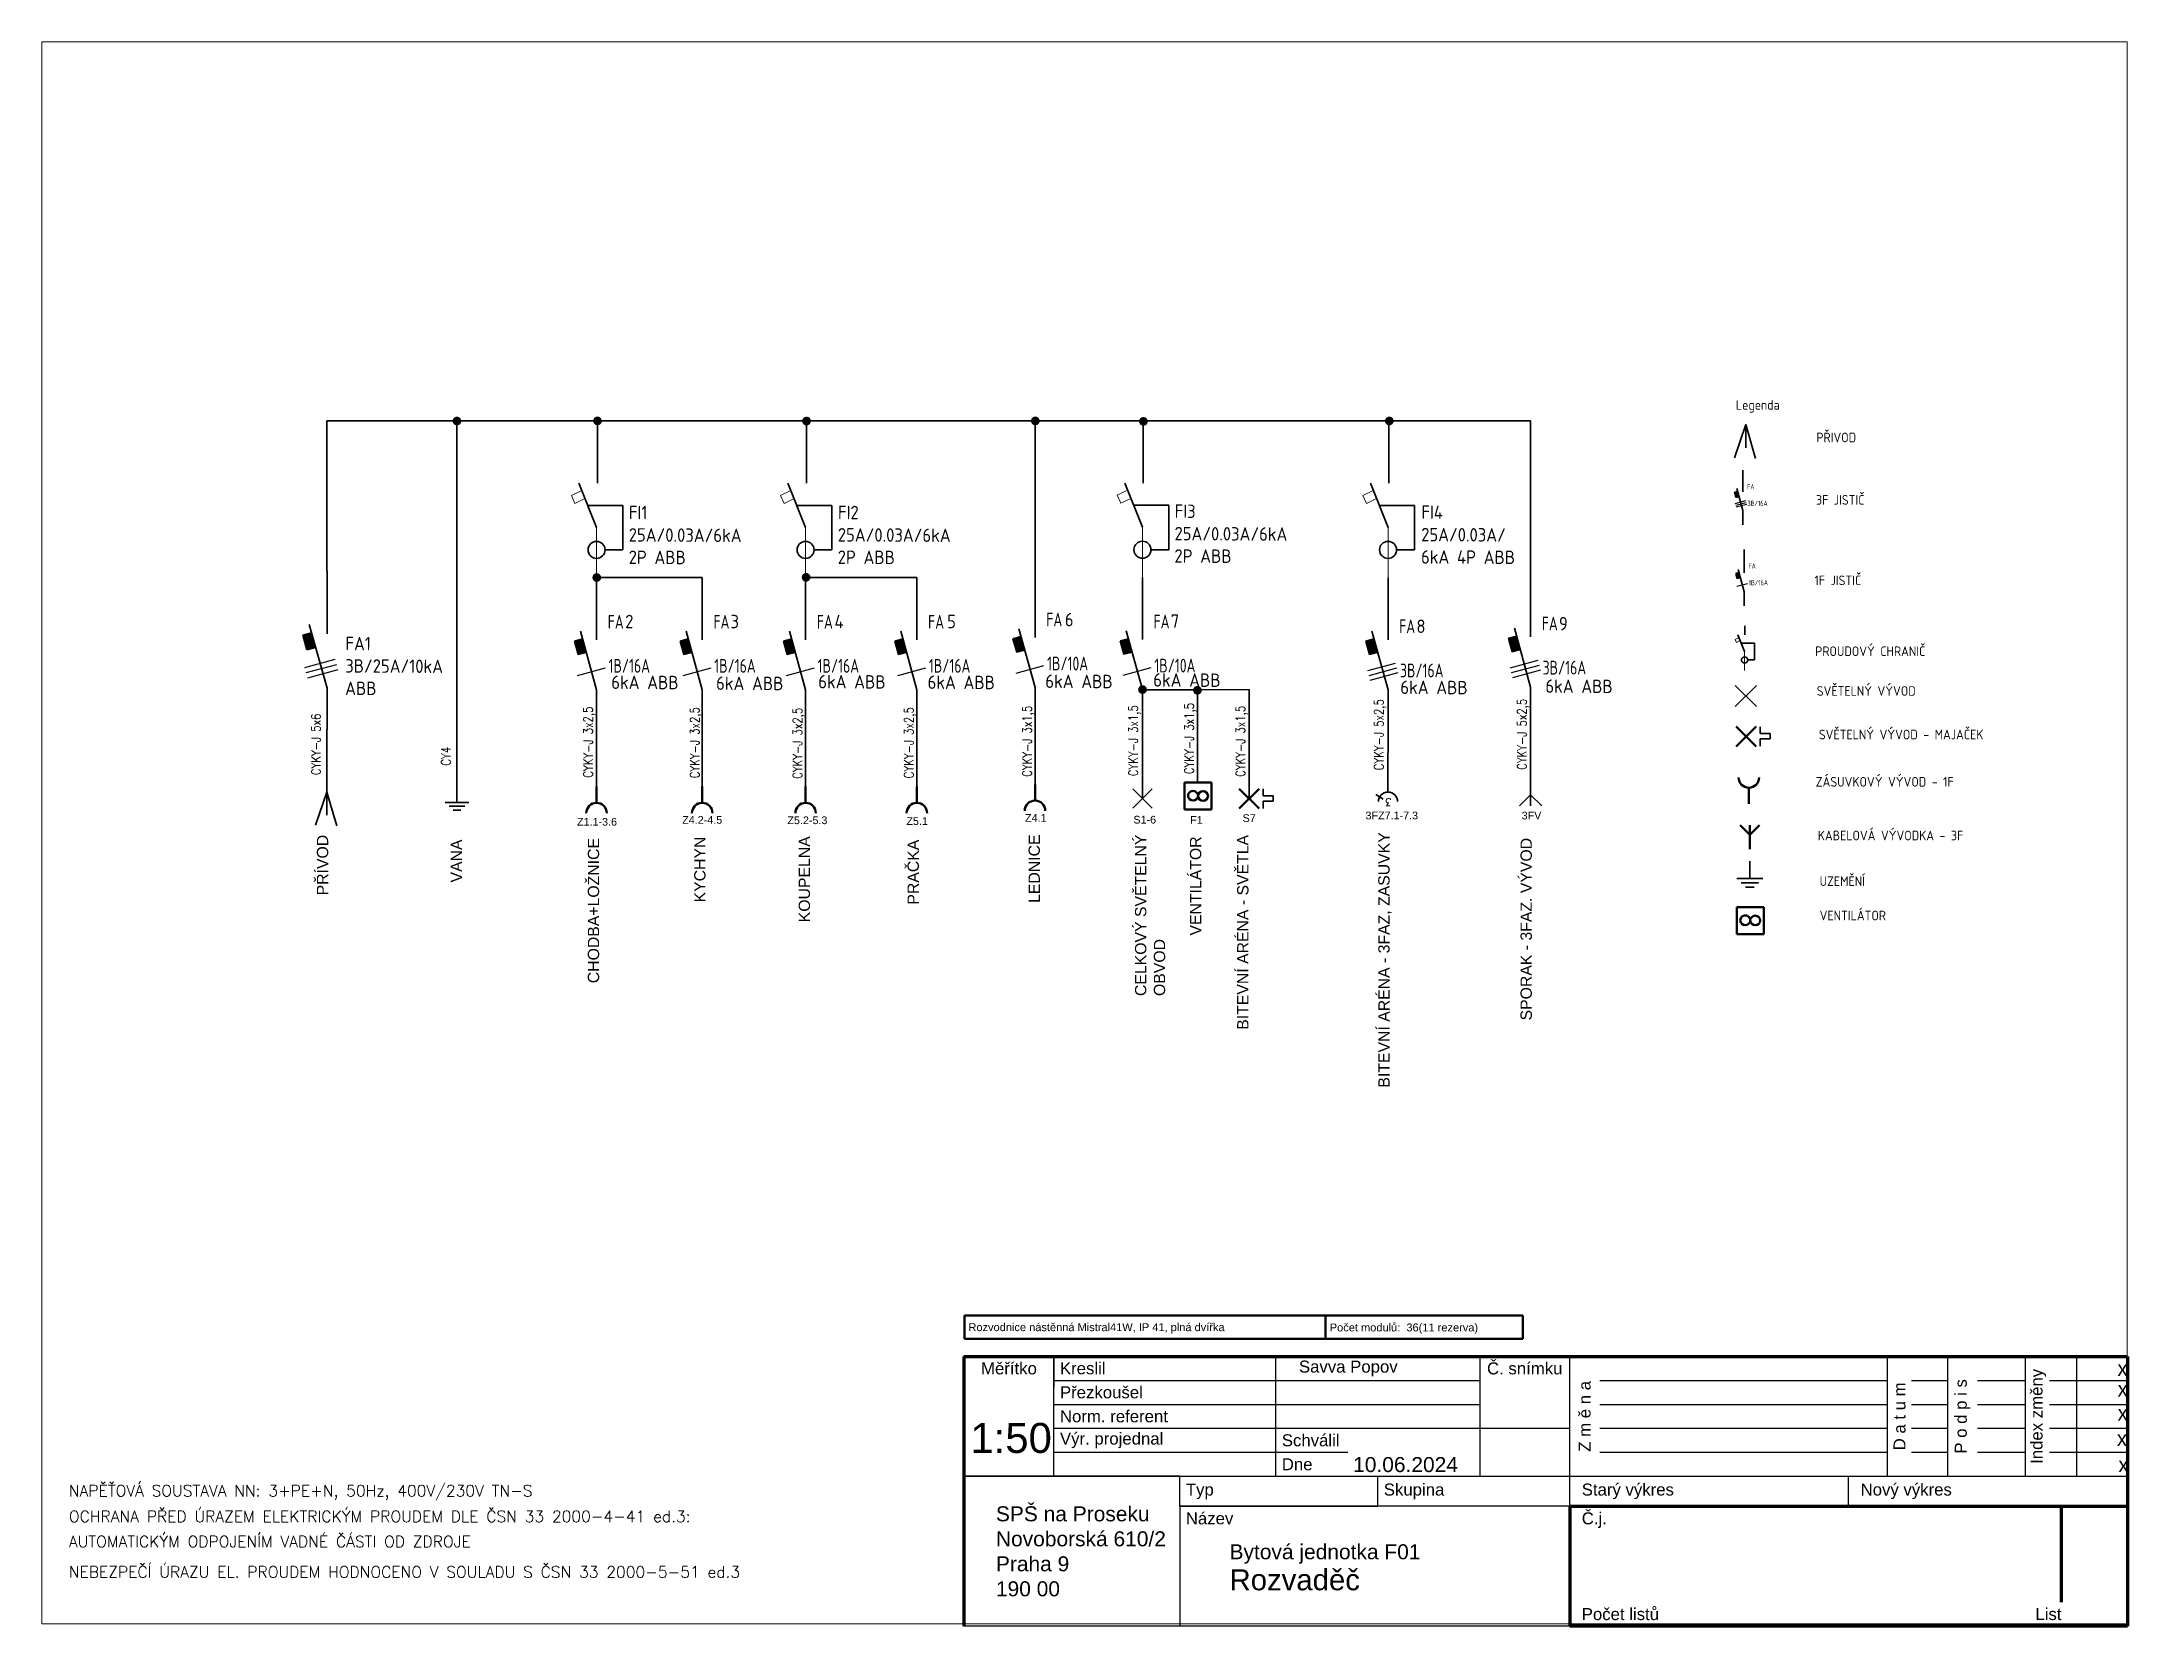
# Paper-space layout 'Rozvržení1' of a CAD drawing. Header units: millimetres. Extents: x 14 to 243, y 11 to 184.
# The model-space entities are those that its viewports show. They can reach past a viewport. Long polylines and large blocks are cut down to what shows.
import ezdxf

# ---------------------------------------------------------------- set-up
doc = ezdxf.new("R2010")
doc.units = ezdxf.units.MM
doc.linetypes.add('ACAD_ISO02W100', pattern=[15, 12, -3])
doc.linetypes.add('ACAD_ISO10W100', pattern=[18.5, 12, -3, 0.5, -3])
for name, color, linetype in [('2', 7, 'Continuous'), ('ESI_rozvadec_poc.fazi', 4, 'Continuous'), ('ESI_rozvadecR_poc.fazi', 4, 'Continuous'), ('ESI_rozvadecR_text', 4, 'Continuous')]:
    doc.layers.add(name, color=color, linetype=linetype)
for name, color, linetype, lineweight in [('_OP opláštění 1', 255, 'Continuous', 5), ('_PO popis 1', 255, 'Continuous', 5), ('ELEKTRO', 7, 'Continuous', 50), ('elektro tenká', 150, 'Continuous', 35), ('ESI_měřeno', 40, 'Continuous', 35), ('ESI_OP', 50, 'ACAD_ISO02W100', 35), ('ESI_rozpiska', 7, 'Continuous', 20), ('ESI_rozpiska_popis', 7, 'Continuous', 20), ('ESI_rozvadec_line', 1, 'Continuous', 35), ('ESI_rozvadecR_line', 1, 'Continuous', 35), ('ESI_svítidla', 50, 'Continuous', 35), ('ESI_uzem', 50, 'Continuous', 35), ('ESI_vývody', 42, 'Continuous', 35), ('ESI_zásuvky', 92, 'Continuous', 35)]:
    doc.layers.add(name, color=color, linetype=linetype, lineweight=lineweight)
doc.styles.add('Kóta 50', font='isocp2.shx', dxfattribs={"height": 100})
doc.styles.add('RaCaTEXT', font='isocp2.shx')
doc.styles.add('Romans', font='simplex.shx')
doc.styles.get("Standard").update_dxf_attribs({"font": 'arial.ttf'})

# ---------------------------------------------------------------- blocks, each defined once
blk = doc.blocks.new('FA 1F jistic')
at = {"layer": 'ESI_rozvadecR_line'}
for p, q in [((6305, 2755), (6305, 2342)), ((6104, 2178), (6177, 2198)), ((6138, 2056), (6104, 2178)), ((6177, 2198), (6211, 2076)), ((6211, 2076), (6138, 2056)), ((6305, 1735), (6305, 1391))]:
    blk.add_line(p, q, dxfattribs=at)
at = {"layer": 'ESI_rozvadecR_line', "linetype": 'Continuous'}
for p, q in [((6305, 2190), (6305, 2342)), ((6305, 1735), (6158, 2269))]:
    blk.add_line(p, q, dxfattribs=at)
at = {"layer": 'ESI_rozvadecR_line'}
for points in [[(6138, 2056), (6211, 2076), (6104, 2178), (6177, 2198)], [(6211, 2076), (6211, 2076), (6177, 2198)]]:
    blk.add_trace(points, dxfattribs=at)
at = {"layer": 'ESI_rozvadecR_poc.fazi'}
blk.add_line((6132, 1866), (6386, 1935), dxfattribs=at)
at = {"layer": 'ESI_rozvadecR_text', "style": 'RaCaTEXT', "width": 0.8}
blk.add_text('FA', height=125, dxfattribs=at).set_placement((6407, 2291))
blk = doc.blocks.new('FA 1F jistič')
at = {"layer": 'ESI_rozvadecR_line', "linetype": 'ACAD_ISO10W100'}
blk.add_blockref('FA 1F jistic', (-6305, -1391), dxfattribs=at)
at = {"layer": 'ESI_rozvadecR_text', "style": 'RaCaTEXT', "width": 0.8}
for tag, p in [('1', (308, 901)), ('6A', (109, 500))]:
    blk.add_attdef(tag, p, '', height=125, dxfattribs=at)
blk = doc.blocks.new('uzem')
at = {"layer": 'ESI_uzem'}
for p, q in [((65215, 10215), (65080, 10215)), ((65215, 10395), (65215, 10215)), ((65215, 10215), (65350, 10215)), ((65125, 10170), (65215, 10170)), ((65170, 10125), (65260, 10125)), ((65215, 10170), (65305, 10170))]:
    blk.add_line(p, q, dxfattribs=at)
blk = doc.blocks.new('*U21')
at = {"layer": 'elektro tenká', "true_color": 0xed1f24}
h = blk.add_hatch(color=240, dxfattribs=at)
h.dxf.hatch_style = 1
h.paths.add_polyline_path([(2, 0, 1), (-2, 0, 1)])
blk = doc.blocks.new('*U22')
at = {"layer": 'elektro tenká', "true_color": 0xed1f24}
h = blk.add_hatch(color=240, dxfattribs=at)
h.dxf.hatch_style = 1
h.paths.add_polyline_path([(2, 0, 1), (-2, 0, 1)])
blk = doc.blocks.new('sv')
at = {"layer": 'ESI_svítidla'}
for p, q in [((-110, -110), (110, 110)), ((110, -110), (-110, 110))]:
    blk.add_line(p, q, dxfattribs=at)
blk = doc.blocks.new('3zas')
at = {"layer": 'ESI_zásuvky'}
for p, q in [((52315, 22091), (52165, 22091)), ((52390, 22043), (52340, 21968))]:
    blk.add_line(p, q, dxfattribs=at)
blk.add_arc((52415, 22093), 100, 90, 270, dxfattribs=at)
at = {"layer": 'ESI_zásuvky', "style": 'Romans'}
blk.add_text('3', height=75, rotation=270, dxfattribs=at).set_placement((52382, 22130))
blk = doc.blocks.new('FA 3F jistic')
at = {"layer": 'ESI_rozvadec_line'}
for p, q in [((98851, -21054), (98851, -21425)), ((98649, -21589), (98722, -21569)), ((98683, -21711), (98649, -21589)), ((98722, -21569), (98756, -21691)), ((98756, -21691), (98683, -21711)), ((98851, -22032), (98851, -22376))]:
    blk.add_line(p, q, dxfattribs=at)
at = {"layer": 'ESI_rozvadec_line', "linetype": 'Continuous'}
for p, q in [((98851, -21577), (98851, -21425)), ((98851, -22032), (98703, -21498))]:
    blk.add_line(p, q, dxfattribs=at)
at = {"layer": 'ESI_rozvadec_line'}
for points in [[(98683, -21711), (98756, -21691), (98649, -21589), (98722, -21569)], [(98756, -21691), (98756, -21691), (98722, -21569)]]:
    blk.add_trace(points, dxfattribs=at)
at = {"layer": 'ESI_rozvadec_poc.fazi'}
for p, q in [((98666, -21857), (98920, -21788)), ((98678, -21901), (98932, -21832)), ((98690, -21944), (98943, -21875))]:
    blk.add_line(p, q, dxfattribs=at)
blk = doc.blocks.new('FA 3F jistič')
at = {"layer": 'ESI_měřeno'}
blk.add_blockref('FA 3F jistic', (-35729, 10418), dxfattribs=at)
at = {"layer": 'ESI_rozvadecR_text', "style": 'RaCaTEXT', "width": 0.8}
blk.add_text('FA', height=125, dxfattribs=at).set_placement((63223, -11099))
blk = doc.blocks.new('FA 3f jis')
at = {"layer": 'ESI_OP'}
blk.add_blockref('FA 3F jistič', (-63122, 11958), dxfattribs=at)
at = {"layer": 'ESI_rozvadecR_text', "style": 'RaCaTEXT', "width": 0.8}
for tag, p in [('5', (308, 864)), ('16A', (109, 458))]:
    blk.add_attdef(tag, p, '', height=125, dxfattribs=at)
blk = doc.blocks.new('3vyv')
at = {"layer": 'ESI_vývody'}
for p, q in [((0, 0), (250, 0)), ((150, 0), (250, 100)), ((250, 100), (150, 0)), ((150, 0), (250, -100))]:
    blk.add_line(p, q, dxfattribs=at)
blk = doc.blocks.new('*U42')
at = {"layer": 'elektro tenká', "true_color": 0xed1f24}
h = blk.add_hatch(color=240, dxfattribs=at)
h.dxf.hatch_style = 1
h.paths.add_polyline_path([(2, 0, 1), (-2, 0, 1)])
blk = doc.blocks.new('*U43')
at = {"layer": 'elektro tenká', "true_color": 0xed1f24}
h = blk.add_hatch(color=240, dxfattribs=at)
h.dxf.hatch_style = 1
h.paths.add_polyline_path([(2, 0, 1), (-2, 0, 1)])
blk = doc.blocks.new('*U44')
at = {"layer": 'elektro tenká', "true_color": 0xed1f24}
h = blk.add_hatch(color=240, dxfattribs=at)
h.dxf.hatch_style = 1
h.paths.add_polyline_path([(2, 0, 1), (-2, 0, 1)])
blk = doc.blocks.new('*U45')
at = {"layer": 'elektro tenká', "true_color": 0xed1f24}
h = blk.add_hatch(color=240, dxfattribs=at)
h.dxf.hatch_style = 1
h.paths.add_polyline_path([(2, 0, 1), (-2, 0, 1)])
blk = doc.blocks.new('*U46')
at = {"layer": 'elektro tenká', "true_color": 0xed1f24}
h = blk.add_hatch(color=240, dxfattribs=at)
h.dxf.hatch_style = 1
h.paths.add_polyline_path([(2, 0, 1), (-2, 0, 1)])
blk = doc.blocks.new('*U47')
at = {"layer": 'elektro tenká', "true_color": 0xed1f24}
h = blk.add_hatch(color=240, dxfattribs=at)
h.dxf.hatch_style = 1
h.paths.add_polyline_path([(2, 0, 1), (-2, 0, 1)])
blk = doc.blocks.new('*U48')
at = {"layer": 'elektro tenká', "true_color": 0xed1f24}
h = blk.add_hatch(color=240, dxfattribs=at)
h.dxf.hatch_style = 1
h.paths.add_polyline_path([(2, 0, 1), (-2, 0, 1)])
blk = doc.blocks.new('*U49')
at = {"layer": 'elektro tenká', "true_color": 0xed1f24}
h = blk.add_hatch(color=240, dxfattribs=at)
h.dxf.hatch_style = 1
h.paths.add_polyline_path([(2, 0, 1), (-2, 0, 1)])

msp = doc.modelspace()

# ---------------------------------------------------------------- linework, layer by layer
at = {"layer": 'ELEKTRO', "color": 2, "ltscale": 2}
for p, q in [((574986, 161265), (576594, 162873)), ((574986, 162873), (576594, 161265)), ((530420, 158342), (530420, 156167)), ((532596, 158342), (530420, 158342)), ((532596, 156167), (532596, 158342)), ((534830, 156241), (536438, 157849)), ((534830, 157849), (536438, 156241)), ((530420, 156167), (532596, 156167)), ((575042, 148280), (575042, 146104)), ((577218, 148280), (575042, 148280)), ((577218, 146104), (577218, 148280)), ((575042, 146104), (577218, 146104))]:
    msp.add_line(p, q, dxfattribs=at)
at = {"layer": 'ELEKTRO', "color": 4, "ltscale": 2}
for p, q in [((482904, 156708), (482904, 158014)), ((491445, 156708), (491445, 158014)), ((499799, 156708), (499799, 158014)), ((508788, 156708), (508788, 158014)), ((518338, 156894), (518338, 158199)), ((576015, 157929), (576015, 156623))]:
    msp.add_line(p, q, dxfattribs=at)
at = {"layer": 'ELEKTRO', "color": 18, "ltscale": 2, "true_color": 0x000000}
for p, q in [((576089, 154134), (575312, 154911)), ((576089, 154911), (576089, 154134)), ((576089, 154134), (576866, 154911)), ((576089, 152969), (576089, 154134))]:
    msp.add_line(p, q, dxfattribs=at)
at = {"layer": 'ELEKTRO', "color": 4, "ltscale": 2}
for centre, start, end in [((576015, 158758), 180, 0), ((518338, 156064), 0, 180), ((482904, 155879), 0, 180), ((491445, 155879), 0, 180), ((499799, 155879), 0, 180), ((508788, 155879), 0, 180)]:
    msp.add_arc(centre, 829, start, end, dxfattribs=at)
at = {"layer": 'ELEKTRO', "color": 2, "ltscale": 2}
for centre, radius, start, end in [((531103, 157270), 405, 357.85321, 182.14679), ((531103, 157297), 407, 186.01242, 353.98758), ((531913, 157252), 405, 0.30878, 179.69122), ((531913, 157280), 406, 183.65836, 356.34164), ((575725, 147207), 405, 357.85321, 182.14679), ((575725, 147234), 407, 186.01242, 353.98758), ((576535, 147189), 405, 0.30878, 179.69122), ((576535, 147218), 406, 183.65836, 356.34164)]:
    msp.add_arc(centre, radius, start, end, dxfattribs=at)
at = {"layer": 'ESI_rozvadec_line'}
for p, q in [((461125, 187573), (546933, 187573)), ((461125, 187573), (461126, 175420)), ((471629, 187573), (471629, 158011)), ((482976, 184448), (482976, 187573)), ((527088, 184468), (527088, 187565)), ((546933, 184448), (546933, 187573)), ((482976, 182528), (482976, 184448)), ((499870, 182533), (499870, 184452)), ((527088, 182548), (527088, 184468)), ((546933, 182528), (546933, 184448)), ((491446, 174908), (482905, 174908)), ((508789, 174908), (499800, 174908)), ((546862, 174532), (546862, 174881)), ((575699, 170278), (575699, 171000)), ((527009, 165850), (531455, 165850)), ((531455, 165850), (531455, 158361)), ((461126, 162632), (461125, 157581)), ((482905, 162775), (482905, 158011)), ((491446, 162775), (491446, 158011)), ((499800, 162775), (499800, 158011)), ((508789, 162775), (508789, 158011)), ((518339, 162960), (518339, 158196)), ((527009, 162793), (527013, 157061)), ((535646, 162793), (535651, 157061)), ((546862, 162775), (546842, 158746)), ((558386, 163005), (558386, 159681)), ((558386, 159681), (558386, 158696))]:
    msp.add_line(p, q, dxfattribs=at)
at = {"layer": 'ESI_rozvadec_line', "lineweight": 35}
for p, q in [((482904, 178954), (481475, 182528)), ((499798, 178959), (498369, 182533)), ((527017, 178974), (525587, 182548)), ((546862, 178954), (545432, 182528)), ((575672, 168934), (575135, 170278))]:
    msp.add_line(p, q, dxfattribs=at)
at = {"layer": 'ESI_rozvadec_line', "lineweight": 9}
for p, q in [((481707, 181947), (480875, 181545)), ((481164, 180900), (480875, 181545)), ((481164, 180900), (481970, 181289)), ((498601, 181951), (497769, 181549)), ((498059, 180905), (497769, 181549)), ((498059, 180905), (498864, 181294)), ((525820, 181967), (524987, 181564)), ((525277, 180920), (524987, 181564)), ((525277, 180920), (526083, 181309)), ((545665, 181947), (544832, 181545)), ((545122, 180900), (544832, 181545)), ((545122, 180900), (545928, 181289)), ((575222, 170059), (574909, 169908)), ((575018, 169665), (574909, 169908)), ((575018, 169665), (575321, 169812))]:
    msp.add_line(p, q, dxfattribs=at)
at = {"layer": 'ESI_rozvadec_line', "lineweight": 5}
for p, q in [((482189, 180741), (485031, 180741)), ((485031, 177141), (485031, 180741)), ((499084, 180746), (501925, 180746)), ((501925, 177146), (501925, 180746)), ((526302, 180761), (529143, 180761)), ((529143, 177161), (529143, 180761)), ((546147, 180741), (548989, 180741)), ((548989, 177141), (548989, 180741)), ((482904, 178954), (482904, 174881)), ((499798, 178959), (499798, 174885)), ((527017, 178974), (527017, 174900)), ((546862, 178954), (546862, 174881)), ((483982, 177141), (485031, 177141)), ((500876, 177146), (501925, 177146)), ((528095, 177161), (529143, 177161)), ((547940, 177141), (548989, 177141)), ((575403, 169606), (576472, 169606)), ((575672, 168934), (575672, 167402)), ((576472, 168252), (576472, 169606)), ((576077, 168252), (576472, 168252))]:
    msp.add_line(p, q, dxfattribs=at)
at = {"layer": 'ESI_rozvadec_line', "ltscale": 2}
for p, q in [((485031, 180741), (482189, 180741)), ((485031, 177141), (485031, 180741)), ((501925, 180746), (499084, 180746)), ((501925, 177146), (501925, 180746)), ((529143, 180761), (526302, 180761)), ((529143, 177161), (529143, 180761)), ((548989, 180741), (546147, 180741)), ((548989, 177141), (548989, 180741)), ((483591, 177141), (485031, 177141)), ((500485, 177146), (501925, 177146)), ((527704, 177161), (529143, 177161)), ((547549, 177141), (548989, 177141)), ((576472, 169606), (575403, 169606)), ((576472, 168252), (576472, 169606)), ((575930, 168252), (576472, 168252))]:
    msp.add_line(p, q, dxfattribs=at)
for centre, radius in [((482904, 177141), 687), ((499798, 177146), 687), ((527017, 177161), 687), ((546862, 177141), 687), ((575672, 168252), 258)]:
    msp.add_circle(centre, radius, dxfattribs=at)
at = {"layer": 'ESI_rozvadecR_line'}
for p, q in [((499870, 184452), (499870, 187573)), ((518339, 175093), (518339, 187573)), ((546933, 187573), (558386, 187573)), ((558386, 187573), (558386, 174763)), ((531455, 165850), (535644, 165866)), ((535644, 165866), (535646, 162793))]:
    msp.add_line(p, q, dxfattribs=at)
at = {"layer": 'ESI_svítidla', "ltscale": 2}
for p, q in [((576926, 162306), (576926, 162852)), ((577732, 162306), (576926, 162306)), ((577732, 161871), (576926, 161871)), ((576926, 161871), (576926, 161279)), ((536769, 157282), (536769, 157828)), ((537575, 157282), (536769, 157282)), ((537575, 156847), (536769, 156847)), ((536769, 156847), (536769, 156255))]:
    msp.add_line(p, q, dxfattribs=at)
at = {"layer": 'ESI_svítidla', "color": 2, "ltscale": 2}
for p, q in [((577732, 161871), (577732, 162306)), ((537575, 156847), (537575, 157282))]:
    msp.add_line(p, q, dxfattribs=at)
at = {"layer": 'ESI_vývody'}
for p, q in [((575774, 187267), (574849, 184576)), ((575774, 187267), (575774, 185404)), ((575774, 187267), (576558, 184521)), ((461125, 157581), (460200, 154891)), ((461125, 157581), (461125, 155718)), ((461125, 157581), (461909, 154835))]:
    msp.add_line(p, q, dxfattribs=at)

# ---------------------------------------------------------------- block references
at = {"layer": '_OP opláštění 1', "ltscale": 2, "xscale": 7.770713653917253, "yscale": 7.770713653917253, "zscale": 7.770713653917253}
msp.add_blockref('sv', (575772, 165344), dxfattribs=at)
at = {"layer": 'ESI_rozvadecR_line'}
ref = msp.add_blockref('FA 3f jis', (575534, 179168), dxfattribs=dict(at, xscale=3.34418356990626, yscale=3.34418356990626, zscale=3.34418356990626))
ref.add_attrib('16A', '3B/16A', (575899, 180699), dxfattribs={"layer": 'ESI_rozvadecR_text', "height": 418, "style": 'RaCaTEXT', "width": 0.8})
ref = msp.add_blockref('FA 1F jistič', (575634, 172613), dxfattribs=dict(at, xscale=3.34418356990626, yscale=3.34418356990626, zscale=3.34418356990626))
ref.add_attrib('6A', '1B/16A', (575999, 174286), dxfattribs={"layer": 'ESI_rozvadecR_text', "height": 418, "style": 'RaCaTEXT', "width": 0.8})
for name, p, xscale, yscale, zscale in [('FA 3F jistic', (-494961, 379054), 9.67202804062243, 9.67202804062243, 9.67202804062243), ('sv', (527013, 157061), 7.085690232635688, 7.085690232635688, 7.085690232635688)]:
    msp.add_blockref(name, p, dxfattribs=dict(at, xscale=xscale, yscale=yscale, zscale=zscale))
ref = msp.add_blockref('FA 1F jistič', (482905, 162775), dxfattribs=dict(at, xscale=8.892891677719964, yscale=8.892891677719964, zscale=8.892891677719964))
ref.add_attrib('6A', '1B/16A', (483875, 167222), dxfattribs={"layer": 'ESI_rozvadecR_text', "height": 1111.6, "style": 'RaCaTEXT', "width": 0.8})
ref = msp.add_blockref('FA 1F jistič', (491446, 162775), dxfattribs=dict(at, xscale=8.892891677719964, yscale=8.892891677719964, zscale=8.892891677719964))
ref.add_attrib('6A', '1B/16A', (492417, 167222), dxfattribs={"layer": 'ESI_rozvadecR_text', "height": 1111.6, "style": 'RaCaTEXT', "width": 0.8})
ref = msp.add_blockref('FA 1F jistič', (499800, 162775), dxfattribs=dict(at, xscale=8.892891677719964, yscale=8.892891677719964, zscale=8.892891677719964))
ref.add_attrib('6A', '1B/16A', (500770, 167222), dxfattribs={"layer": 'ESI_rozvadecR_text', "height": 1111.6, "style": 'RaCaTEXT', "width": 0.8})
ref = msp.add_blockref('FA 1F jistič', (508789, 162775), dxfattribs=dict(at, xscale=8.892891677719964, yscale=8.892891677719964, zscale=8.892891677719964))
ref.add_attrib('6A', '1B/16A', (509760, 167222), dxfattribs={"layer": 'ESI_rozvadecR_text', "height": 1111.6, "style": 'RaCaTEXT', "width": 0.8})
ref = msp.add_blockref('FA 1F jistič', (518339, 162960), dxfattribs=dict(at, xscale=8.892891677719964, yscale=8.892891677719964, zscale=8.892891677719964))
ref.add_attrib('6A', '1B/10A', (519309, 167407), dxfattribs={"layer": 'ESI_rozvadecR_text', "height": 1111.6, "style": 'RaCaTEXT', "width": 0.8})
ref = msp.add_blockref('FA 1F jistič', (527009, 162793), dxfattribs=dict(at, xscale=8.892891677719964, yscale=8.892891677719964, zscale=8.892891677719964))
ref.add_attrib('6A', '1B/10A', (527980, 167240), dxfattribs={"layer": 'ESI_rozvadecR_text', "height": 1111.6, "style": 'RaCaTEXT', "width": 0.8})
ref = msp.add_blockref('FA 3f jis', (546862, 162775), dxfattribs=dict(at, xscale=8.892891677719964, yscale=8.892891677719964, zscale=8.892891677719964))
ref.add_attrib('16A', '3B/16A', (547833, 166846), dxfattribs={"layer": 'ESI_rozvadecR_text', "height": 1111.6, "style": 'RaCaTEXT', "width": 0.8})
ref = msp.add_blockref('FA 3f jis', (558386, 163005), dxfattribs=dict(at, xscale=8.892891677719964, yscale=8.892891677719964, zscale=8.892891677719964))
ref.add_attrib('16A', '3B/16A', (559356, 167076), dxfattribs={"layer": 'ESI_rozvadecR_text', "height": 1111.6, "style": 'RaCaTEXT', "width": 0.8})
at = {"layer": 'ESI_rozvadecR_line', "xscale": 8.892891677719964, "yscale": 8.892891677719964, "zscale": 8.892891677719964, "rotation": 270}
msp.add_blockref('3vyv', (558386, 158696), dxfattribs=at)
at = {"layer": 'ESI_rozvadecR_text', "xscale": 177.8578335543993, "yscale": 177.8578335543993, "zscale": 177.8578335543993}
for name, p in [('*U21', (471630, 187557)), ('*U22', (482980, 187567)), ('*U48', (499878, 187555)), ('*U46', (518361, 187567)), ('*U44', (527094, 187530)), ('*U47', (546965, 187565)), ('*U42', (482923, 174909)), ('*U49', (499837, 174929)), ('*U43', (527023, 165856)), ('*U45', (531461, 165798))]:
    msp.add_blockref(name, p, dxfattribs=at)
at = {"layer": 'ESI_svítidla', "ltscale": 2, "xscale": 7.770713653917253, "yscale": 7.770713653917253, "zscale": 7.770713653917253, "rotation": 270}
msp.add_blockref('3zas', (375181, 564104), dxfattribs=at)
at = {"layer": 'ESI_uzem', "ltscale": 2}
for p, xscale, yscale, zscale in [((9536, 84363), 7.085690232635688, 7.085690232635688, 7.085690232635688), ((69330, 71212), 7.770713653917253, 7.770713653917253, 7.770713653917253)]:
    msp.add_blockref('uzem', p, dxfattribs=dict(at, xscale=xscale, yscale=yscale, zscale=zscale))

# ---------------------------------------------------------------- texts
at = {"layer": '_PO popis 1', "ltscale": 2, "attachment_point": 1, "style": 'Kóta 50'}
for s, width, insert, char_height in [('Legenda', 18156.59, (574968, 189246), 777.1), ('P{\\Fisocp2|c238;ŘIVOD}', 18156.59, (581475, 186618), 777.07), ('3F JISTI{\\Fisocp2|c238;Č}', 18156.59, (581444, 181573), 777.07), ('1F JISTI{\\Fisocp2|c238;Č}', 18156.59, (581325, 175073), 777.07), ('{\\Fisocp2|c238;PROUDOVÝ CHRANIČ}', 18156.59, (581380, 169345), 777.07), ('SVĚTELN{\\Fisocp2|c238;Ý VÝVOD}', 18156.59, (581506, 166134), 777.07), (' SVĚTELN{\\Fisocp2|c238;Ý VÝVOD - MAJAČEK}', 24035.82, (581228, 162614), 777.07), ('ZÁSUVKOV{\\Fisocp2|c238;Ý} {\\Fisocp2|c238;VÝVOD - }1F', 18156.59, (581422, 158794), 777.07), ('KABELOVÁ VÝVODKA {\\Fisocp2|c238;- }3F', 18156.59, (581586, 154454), 777.07), ('UZEMĚNÍ', 18156.59, (581733, 150765), 777.1), ('VENTILÁTOR', 18156.59, (581733, 147991), 777.1)]:
    msp.add_mtext_dynamic_manual_height_columns(s, width=width, gutter_width=97.1, heights=[0], dxfattribs=dict(at, insert=insert, char_height=char_height))
at = {"layer": 'ESI_rozpiska', "lineweight": 30, "style": 'Romans', "width": 0.8}
for s, height, p in [('CYKY-J 5x6', 751.7, (460613, 158943)), ('CYKY-J 3x2,5', 751.66, (482596, 158739)), ('CYKY-J 3x2,5', 751.66, (491217, 158692)), ('CYKY-J 3x2,5', 751.66, (499518, 158644)), ('CYKY-J 3x2,5', 751.66, (508519, 158687)), ('CYKY-J 3x1,5', 751.66, (518069, 158805)), ('CYKY-J 3x1,5', 751.66, (526650, 158856)), ('CYKY-J 3x1,5', 751.66, (531164, 159027)), ('CYKY-J 3x1,5', 751.66, (535306, 158803)), ('CYKY-J 5x2,5', 751.66, (546491, 159337)), ('CYKY-J 5x2,5', 751.66, (558055, 159372)), ('CY4', 751.7, (471110, 159706))]:
    msp.add_text(s, height=height, rotation=90, dxfattribs=at).set_placement(p)
at = {"layer": 'ESI_rozpiska', "ltscale": 2, "attachment_point": 1}
for s, width, heights, insert, char_height in [('Z1.1{\\fArial|b0|i0|c238|p34;-3.6}', 3541.71, [2421], (481326, 155487), 621.66), ('Z4.{\\fArial|b0|i0|c238|p34;2-4.5}', 3541.71, [2421], (489828, 155640), 621.66), ('Z5.1', 3541.71, [2421], (507941, 155542), 621.7), ('{\\fArial|b0|i0|c238|p34;S1-6}', 3541.71, [2421], (526286, 155657), 621.66), ('F1', 1920.88, [0], (530872, 155635), 621.7), ('{\\fArial|b0|i0|c238|p34;S}7', 3541.71, [2421], (535108, 155783), 621.66), ('3FZ7.1-7.3', 3541.71, [2421], (545042, 155996), 621.7), ('3FV', 13159.18, [0], (557658, 155988), 621.7)]:
    msp.add_mtext_dynamic_manual_height_columns(s, width=width, gutter_width=3108, heights=heights, dxfattribs=dict(at, insert=insert, char_height=char_height))
for s, width, gutter_width, heights, insert, char_height, rotation in [('Z{\\fArial|b0|i0|c238|p34;5}.{\\fArial|b0|i0|c238|p34;2-5.3}', 621.66, 3108, [0], (498327, 155609), 621.66, 360), ('Z4.1', 621.66, 3108, [0], (517534, 155802), 621.7, 360), ('P{\\fArial|b0|i0|c238|p34;ŘÍVOD}', 5204.57, 4568, [1508], (460308, 149229), 913.53, 90), ('VANA', 5204.57, 4568, [1508], (471128, 150271), 913.5, 90), ('\\pxt8;CHODBA+LO{\\fArial|b0|i0|c238|p34;ŽNICE} ', 13646.89, 4568, [1508], (482203, 142131), 913.53, 90), ('\\pxt8;KYCHY{\\fArial|b0|i0|c238|p34;N}', 13646.89, 4568, [1508], (490796, 148660), 913.53, 90), ('\\pxt8;KOUPELNA', 13646.89, 4568, [1508], (499241, 147055), 913.53, 90), ('\\pxt8;PRA{\\fArial|b0|i0|c238|p34;ČKA}', 13646.89, 4568, [1508], (508036, 148482), 913.53, 90), ('\\pxt8;LEDNICE', 13646.89, 4568, [1508], (517817, 148619), 913.53, 90), ('{\\fArial|b0|i0|c238|p34;CELKOVÝ SVĚTELNÝ \\POBVOD}', 13646.89, 4568, [4188], (526415, 141095), 913.53, 90), ('\\pxt8;VENTIL{\\fArial|b0|i0|c238|p34;Á}TOR', 13646.89, 4568, [1508], (530853, 145983), 913.53, 90), ('\\pxt8;BI{\\fArial|b0|i0|c238|p34;TEVNÍ ARÉNA - SVĚTLA}', 23437, 4568, [4954], (534669, 138371), 913.53, 90), ('\\pxt8;BI{\\fArial|b0|i0|c238|p34;TEVNÍ ARÉNA - }3FAZ, ZASUVKY', 23437, 4568, [4954], (546073, 133696), 913.53, 90), ('\\pxt8;SPORAK - 3FAZ. V{\\fArial|b0|i0|c238|p34;ÝVOD}', 23437, 4568, [4954], (557566, 139124), 913.53, 90)]:
    msp.add_mtext_dynamic_manual_height_columns(s, width=width, gutter_width=gutter_width, heights=heights, dxfattribs=dict(at, insert=insert, char_height=char_height, rotation=rotation))
at = {"layer": 'ESI_rozvadecR_text', "char_height": 1084.44, "attachment_point": 1, "rotation": 359.71301}
for s, width, heights, insert in [('{\\Fisocp2|c0;FI1\\P\\Fisocp2|c238;25\\Fisocp2|c0;A/0.03A\\Fisocp2|c238;/6kA\\P\\Fisocp2|c0;2P \\Fisocp2|c238;ABB\\Fisocp2|c0; }', 11162.37, [9317], (485519, 180711)), ('{\\Fisocp2|c0;FI\\Fisocp2|c238;2\\P25\\Fisocp2|c0;A/0.03A\\Fisocp2|c238;/6kA\\P\\Fisocp2|c0;2P \\Fisocp2|c238;ABB}', 10764.26, [8768], (502414, 180716)), ('{\\Fisocp2|c0;FI\\Fisocp2|c238;3\\Fisocp2|c0;\\P\\Fisocp2|c238;25\\Fisocp2|c0;A/0.03A\\Fisocp2|c238;/6kA\\P\\Fisocp2|c0;2P \\Fisocp2|c238;ABB}', 8795.31, [6675], (529618, 180814)), ('{\\Fisocp2|c0;FI\\Fisocp2|c238;4\\P25\\Fisocp2|c0;A/0.03A\\Fisocp2|c238;/\\P6kA \\Fisocp2|c0;4P \\Fisocp2|c238;ABB}', 10616.82, [9516], (549552, 180736)), ('{\\Fisocp2|c0;6}', 1252.16, [1074], (520751, 172057)), ('{\\Fisocp2|c0;2}', 1252.16, [1074], (485223, 171903)), ('{\\Fisocp2|c0;3}', 1252.16, [1074], (493735, 171900)), ('{\\Fisocp2|c0;4}', 1252.16, [1074], (502139, 171895)), ('{\\Fisocp2|c0;5}', 1252.16, [1074], (511238, 171904)), ('{\\Fisocp2|c0;7}', 1252.16, [1074], (529305, 171928)), ('{\\Fisocp2|c238;8}', 1252.16, [1074], (549158, 171517)), ('{\\Fisocp2|c238;9}', 1252.16, [1074], (560671, 171728)), ('{\\Fisocp2|c0;F\\Fisocp2|c238;A\\Fisocp2|c0;1\\P\\Fisocp2|c238;3B\\Fisocp2|c0;/25A\\Fisocp2|c238;/10kA \\PABB}', 13346.75, [8390], (462614, 170124)), ('{\\Fisocp2|c238;6kA ABB}', 6430.58, [3390], (484102, 166995)), ('{\\Fisocp2|c238;6kA ABB}', 6430.58, [3390], (492572, 166919)), ('{\\Fisocp2|c238;6kA ABB}', 6430.58, [3390], (500826, 167044)), ('{\\Fisocp2|c238;6kA ABB}', 6430.58, [3390], (509661, 167000)), ('{\\Fisocp2|c238;6kA ABB}', 6430.58, [3390], (519175, 167077)), ('{\\Fisocp2|c238;6kA ABB}', 6430.58, [3390], (527893, 167182)), ('{\\Fisocp2|c238;6kA ABB}', 6430.58, [3390], (547860, 166589)), ('{\\Fisocp2|c238;6kA ABB}', 6430.58, [3390], (559579, 166682))]:
    msp.add_mtext_dynamic_manual_height_columns(s, width=width, gutter_width=131, heights=heights, dxfattribs=dict(at, insert=insert))

psp = doc.layouts.new('Rozvržení1')

# ---------------------------------------------------------------- linework, layer by layer
at = {"layer": '2', "color": 7, "lineweight": 70}
for p, q in [((115.23, 40.24), (242.78, 40.24)), ((181.63, 23.8), (181.63, 10.65)), ((181.63, 23.8), (242.78, 23.8)), ((235.54, 13.28), (235.54, 23.8)), ((242.78, 23.8), (242.78, 10.65)), ((242.78, 10.65), (181.63, 10.65)), ((242.78, 10.65), (235.54, 10.65))]:
    psp.add_line(p, q, dxfattribs=at)
at = {"layer": '2', "lineweight": 70}
for p, q in [((115.23, 40.24), (115.23, 10.65)), ((242.78, 40.24), (242.78, 10.65))]:
    psp.add_line(p, q, dxfattribs=at)
at = {"layer": '2', "color": 7}
for p, q in [((125.09, 27.09), (125.09, 40.24)), ((125.09, 40.24), (125.09, 36.95)), ((149.41, 27.09), (149.41, 40.24)), ((149.41, 40.24), (171.77, 40.24)), ((171.77, 40.24), (171.77, 27.09)), ((181.63, 23.8), (181.63, 40.24)), ((216.48, 27.09), (216.48, 40.24)), ((216.48, 40.24), (223.05, 40.24)), ((223.05, 40.24), (223.05, 27.09)), ((231.6, 27.09), (231.6, 40.24)), ((231.6, 40.24), (237.52, 40.24)), ((231.6, 40.24), (237.19, 40.24)), ((237.19, 40.24), (237.19, 27.09)), ((125.09, 37.61), (171.77, 37.61)), ((184.92, 37.61), (216.48, 37.61)), ((219.11, 37.61), (223.05, 37.61)), ((226.34, 37.61), (231.6, 37.61)), ((234.23, 37.61), (242.78, 37.61)), ((125.09, 34.98), (171.77, 34.98)), ((184.92, 34.98), (216.48, 34.98)), ((219.11, 34.98), (223.05, 34.98)), ((226.34, 34.98), (231.6, 34.98)), ((234.23, 34.98), (242.78, 34.98)), ((125.09, 32.35), (171.77, 32.35)), ((171.77, 32.35), (181.63, 32.35)), ((184.92, 32.35), (216.48, 32.35)), ((219.11, 32.35), (223.05, 32.35)), ((226.34, 32.35), (231.6, 32.35)), ((234.23, 32.35), (242.78, 32.35)), ((125.09, 29.72), (157.3, 29.72)), ((149.41, 29.72), (157.3, 29.72)), ((184.92, 29.72), (216.48, 29.72)), ((219.11, 29.72), (223.05, 29.72)), ((226.34, 29.72), (231.6, 29.72)), ((234.23, 29.72), (242.78, 29.72)), ((115.23, 10.65), (115.23, 27.09)), ((115.23, 27.09), (115.23, 23.8)), ((138.9, 27.09), (115.23, 27.09)), ((115.23, 27.09), (242.78, 27.09)), ((115.23, 27.09), (125.09, 27.09)), ((125.09, 27.09), (149.41, 27.09)), ((138.9, 23.8), (138.9, 27.09)), ((160.59, 23.8), (160.59, 27.09)), ((181.63, 27.09), (216.48, 27.09)), ((181.63, 27.09), (184.92, 27.09)), ((184.92, 27.09), (242.78, 27.09)), ((212.2, 23.8), (212.2, 27.09)), ((223.05, 27.09), (231.6, 27.09)), ((242.78, 23.8), (242.78, 27.09)), ((181.63, 23.8), (138.9, 23.8)), ((138.9, 23.8), (138.9, 10.65)), ((138.9, 23.8), (160.59, 23.8)), ((181.63, 10.65), (115.23, 10.65))]:
    psp.add_line(p, q, dxfattribs=at)
at = {"layer": 'ELEKTRO'}
for p, q in [((115.28, 44.71), (176.51, 44.71)), ((115.28, 44.71), (115.28, 42.16)), ((154.87, 44.71), (154.87, 42.16)), ((176.51, 44.71), (176.51, 42.16)), ((115.28, 42.16), (176.51, 42.16))]:
    psp.add_line(p, q, dxfattribs=at)

# ---------------------------------------------------------------- texts
at = {"layer": '2', "color": 7}
for s, insert, char_height, width, attachment_point in [('{\\fArial|b0|i0|c238|p34;Měřítko}', (120.16, 39.58), 1.3149, 9.8621, 2), ('{\\fArial|b0|i0|c238|p34;Kreslil}', (125.75, 38.92), 1.3149, 23.0116, 4), ('{\\fArial|b0|i0|c0|p34;Savva Popov}', (151.95, 38.92), 1.3149, 23.0116, 4), ('{\\fArial|b0|i0|c238|p34;Č. snímku}', (176.7, 39.58), 1.3149, 9.8621, 2), ('{\\fTxt|b0|i0|c238|p2;x}', (242.78, 38.92), 1.6437, 5.5885, 6), ('{\\fArial|b0|i0|c238|p34;Přezkoušel}', (125.75, 36.29), 1.3149, 23.0116, 4), ('{\\fTxt|b0|i0|c238|p2;x}', (242.8, 36.66), 1.6437, 5.5885, 6), ('{\\fArial|b0|i0|c238|p34;Norm. referent}', (125.75, 33.66), 1.3149, 23.669, 4), ('{\\fTxt|b0|i0|c238|p2;x}', (242.8, 34.03), 1.6437, 5.5885, 6), ('{\\fArial|b0|i0|c238|p34;Výr. projednal}', (125.75, 31.03), 1.3149, 23.669, 4), ('{\\fArial|b0|i0|c238|p34;Schválil}', (150.07, 31.03), 1.3149, 7.2322, 4), ('{\\fTxt|b0|i0|c238|p2;x}', (242.72, 31.24), 1.6437, 5.5885, 6), ('{\\fArial|b0|i0|c238|p34;Dne}', (150.07, 28.4), 1.3149, 7.2322, 4), ('{\\fTxt|b0|i0|c238|p2;x}', (242.88, 28.37), 1.6437, 5.5885, 6), ('{\\fArial|b0|i0|c238|p34;Typ}', (139.55, 25.44), 1.3149, 21.0391, 4), ('{\\fArial|b0|i0|c238|p34;Skupina}', (161.25, 25.44), 1.3149, 21.0391, 4), ('{\\fArial|b0|i0|c238|p34;Starý výkres}', (182.95, 25.44), 1.3149, 32.1088, 4), ('{\\fArial|b0|i0|c238|p34;Nový výkres}', (213.52, 25.44), 1.3149, 29.2576, 4), ('{\\fArial|b0|i0|c238|p34;Název}', (139.55, 23.14), 1.3149, 42.0783, 1), ('{\\fArial|b0|i0|c238|p34;Č.j.}', (182.95, 23.14), 1.3149, 52.5979, 1), ('{\\fArial|b0|i0|c238|p34;Počet listů}', (182.95, 11.31), 1.3149, 52.5979, 7), ('{\\fArial|b0|i0|c238|p34;List}', (235.54, 11.31), 1.3149, 52.5979, 9)]:
    psp.add_mtext(s, dxfattribs=dict(at, insert=insert, char_height=char_height, width=width, attachment_point=attachment_point))
at = {"layer": '2', "color": 7, "char_height": 1.3149, "width": 13.1495, "attachment_point": 5, "rotation": 90}
for s, insert in [('{\\fArial|b0|i0|c238|p34;Z m ě n a}', (183.27, 33.66)), ('{\\fArial|b0|i0|c238|p34;D a t u m}', (217.79, 33.66)), ('{\\fArial|b0|i0|c238|p34;P o d p i s}', (224.7, 33.66)), ('{\\fArial|b0|i0|c238|p34;Index změny}', (233, 33.66))]:
    psp.add_mtext(s, dxfattribs=dict(at, insert=insert))
at = {"layer": '2', "color": 1, "attachment_point": 1}
for s, insert, char_height, width in [('{\\C7;1:50}', (115.93, 32.94), 3.287, 7.9494), ('{\\C7;10.06.2024}', (157.89, 29.2), 1.6437, 13.4857), ('{\\fArial|b0|i0|c238|p34;\\C7;SPŠ na Proseku Novoborská 610/2\\PPraha 9\\P190 00}', (118.73, 23.8), 1.6437, 20.1608), ('{\\C7;Bytová jednotka F01\\P\\fArial|b0|i0|c238|p34;\\H1.4x;Rozvaděč}', (144.34, 19.64), 1.6437, 35.4072)]:
    psp.add_mtext(s, dxfattribs=dict(at, insert=insert, char_height=char_height, width=width))
at = {"layer": 'ELEKTRO', "char_height": 0.8653, "attachment_point": 1}
for s, width, insert in [('Rozvodnice nástěnná Mistral41W, IP 41, plná dvířka', 39.5956, (115.72, 43.87)), ('Počet modulů:  {\\fArial|b0|i0|c238|p34;36}({\\fArial|b0|i0|c238|p34;11} rezerva)', 38.3426, (155.33, 43.84))]:
    psp.add_mtext_dynamic_manual_height_columns(s, width=width, gutter_width=4.33, heights=[0], dxfattribs=dict(at, insert=insert))
at = {"layer": 'ESI_rozpiska_popis', "style": 'Romans'}
for s, p in [('NAPĚŤOVÁ SOUSTAVA NN: 3+PE+N, 50Hz, 400V/230V TN-S', (17.11, 24.89)), ('OCHRANA PŘED ÚRAZEM ELEKTRICKÝM PROUDEM DLE ČSN 33 2000-4-41 ed.3: ', (17.11, 22.07)), ('AUTOMATICKÝM ODPOJENÍM VADNÉ ČÁSTI OD ZDROJE', (17.11, 19.31)), ('NEBEZPEČÍ ÚRAZU EL. PROUDEM HODNOCENO V SOULADU S ČSN 33 2000-5-51 ed.3', (17.1, 15.98))]:
    psp.add_text(s, height=1.2442, dxfattribs=at).set_placement(p)

# ---------------------------------------------------------------- viewports
at = {"layer": '0'}
psp.add_viewport(center=(128.43, 97.63), size=(228.6, 173.4481), view_center_point=(522326.31, 154282.49), view_height=127849.7443, dxfattribs=at)

doc.saveas('drawing.dxf')
